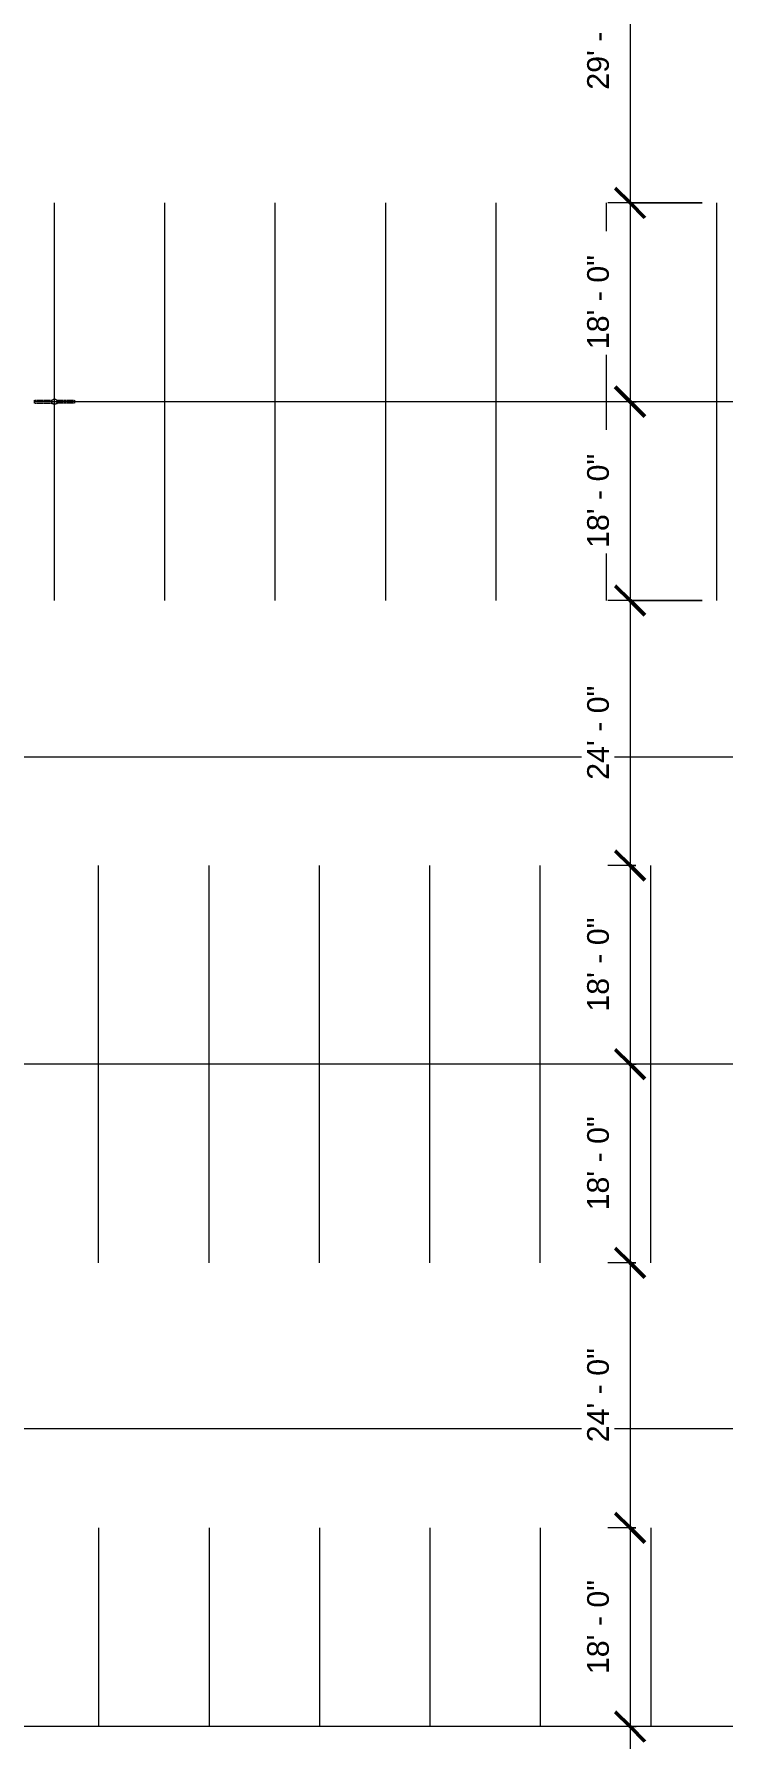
# Model space of a CAD drawing. Header units: inches. Extents: x 1 to 27263, y -26002 to 5769.
# Drawn here: x 24169 to 24917, y -24920 to -23057 of the extents above; entities that cross this region are included whole.
import ezdxf

# ---------------------------------------------------------------- set-up
doc = ezdxf.new("R2010")
doc.units = ezdxf.units.IN
doc.header["$MEASUREMENT"] = 0
doc.linetypes.add('Dash', pattern=[0.25, 0.125, -0.125])
for name, color, linetype, lineweight in [('A-ANNO-DIMS', 211, 'Continuous', 9), ('A-ANNO-DIMS-256', 211, 'Continuous', 9), ('E-LITE-EQPM', 33, 'Continuous', 9), ('E-LITE-EQPM-HDLN', 30, 'Dash', 9), ('EOP-PR', 4, 'Continuous', 9), ('PAINT', 190, 'Continuous', 9)]:
    doc.layers.add(name, color=color, linetype=linetype, lineweight=lineweight)
doc.styles.add('Arial_1', font='arial.ttf', dxfattribs={"height": 23.60479})
doc.dimstyles.new('Linear_-_3_32__Arial_1', dxfattribs={"dimscale": 12, "dimtxt": 24, "dimasz": 2.666667, "dimexe": 2, "dimexo": 1.333333, "dimgap": 1.333333, "dimtad": 1, "dimdec": 4, "dimrnd": 0.0625, "dimzin": 1, "dimdsep": 46, "dimlunit": 4, "dimtxsty": 'Arial_1', "dimblk1": 'OBLIQUE', "dimblk2": 'OBLIQUE', "dimsah": 1, "dimcen": 0.09, "dimdle": 2, "dimazin": 0, "dimtfac": 1, "dimtdec": 4, "dimtix": 1, "dimtmove": 0, "dimatfit": 3, "dimfxl": 1, "dimtvp": 1, "dimtfill": 1, "dimfrac": 2, "dimtolj": 1, "dimtzin": 0, "dimarcsym": 2})

# ---------------------------------------------------------------- blocks, each defined once
blk = doc.blocks.new('Lighting-Street_Cooper_Navion-Lumark_4-6-LED-Squares - The Caretaker LED-964008-Site Plan - Phase 1')
at = {"layer": 'E-LITE-EQPM'}
blk.add_line((-1.7, -10.7), (1.6, -10.7), dxfattribs=at)
blk.add_circle((0, -32.4), 3, dxfattribs=at)
at = {"layer": 'E-LITE-EQPM-HDLN'}
for p, q in [((-1.5, -10.7), (-1.5, -29.9)), ((1.5, -10.7), (1.5, -29.9))]:
    blk.add_line(p, q, dxfattribs=at)
blk = doc.blocks.new('DIMBLOCK14-Site Plan - Phase 1')
at = {"layer": 'A-ANNO-DIMS-256'}
for p, q in [((23950.5, -23652.1), (23950.5, -23866.2)), ((23950.5, -23842.2), (23950.5, -23652.1)), ((26182.5, -23652.1), (26182.5, -23866.2)), ((26182.5, -23842.2), (26182.5, -23652.1)), ((23950.5, -23842.2), (26182.5, -23842.2))]:
    blk.add_line(p, q, dxfattribs=at)
at = {"layer": 'A-ANNO-DIMS-256', "lineweight": 50}
for p, q in [((23950.5, -23842.2), (23966.5, -23826.2)), ((26182.5, -23842.2), (26198.5, -23826.2)), ((23950.5, -23842.2), (23934.5, -23858.2)), ((26182.5, -23842.2), (26166.5, -23858.2))]:
    blk.add_line(p, q, dxfattribs=at)
at = {"layer": 'A-ANNO-DIMS-256', "color": 0, "insert": (25006.5, -23795.5), "char_height": 23.6, "width": 144, "attachment_point": 1, "line_spacing_factor": 0.938532, "style": 'Arial_1', "bg_fill": 3, "box_fill_scale": 1.25, "bg_fill_color": 0, "bg_fill_transparency": 0}
blk.add_mtext('186\' - 0"', dxfattribs=at)
blk = doc.blocks.new('_Oblique')
at = {"color": 0, "linetype": 'ByBlock', "lineweight": -2}
blk.add_line((-0.5, -0.5), (0.5, 0.5), dxfattribs=at)
blk = doc.blocks.new('DIMBLOCK19-Site Plan - Phase 1')
at = {"layer": 'A-ANNO-DIMS-256'}
for p, q in [((23998.5, -24372.1), (23998.5, -24595.9)), ((23998.5, -24571.9), (23998.5, -24372.1)), ((26170.5, -24372.1), (26170.5, -24595.9)), ((26170.5, -24571.9), (26170.5, -24372.1)), ((23998.5, -24571.9), (26170.5, -24571.9))]:
    blk.add_line(p, q, dxfattribs=at)
at = {"layer": 'A-ANNO-DIMS-256', "lineweight": 50}
for p, q in [((23998.5, -24571.9), (24014.5, -24555.9)), ((26170.5, -24571.9), (26186.5, -24555.9)), ((23998.5, -24571.9), (23982.5, -24587.9)), ((26170.5, -24571.9), (26154.5, -24587.9))]:
    blk.add_line(p, q, dxfattribs=at)
at = {"layer": 'A-ANNO-DIMS-256', "color": 0, "insert": (25024.5, -24525.3), "char_height": 23.6, "width": 144, "attachment_point": 1, "line_spacing_factor": 0.938532, "style": 'Arial_1', "bg_fill": 3, "box_fill_scale": 1.25, "bg_fill_color": 0, "bg_fill_transparency": 0}
blk.add_mtext('181\' - 0"', dxfattribs=at)
blk = doc.blocks.new('DIMBLOCK101-Site Plan - Phase 1')
at = {"layer": 'A-ANNO-DIMS-256', "lineweight": 50}
for p, q in [((24816, -22892.1), (24800, -22876.1)), ((24816, -22892.1), (24832, -22908.1)), ((24816, -23240.1), (24800, -23224.1)), ((24816, -23240.1), (24832, -23256.1))]:
    blk.add_line(p, q, dxfattribs=at)
at = {"layer": 'A-ANNO-DIMS-256'}
for p, q in [((24822.6, -22892.1), (24792, -22892.1)), ((24816, -22892.1), (24816, -23240.1)), ((24816, -22892.1), (24822.6, -22892.1)), ((24894.5, -23240.1), (24792, -23240.1)), ((24816, -23240.1), (24894.5, -23240.1))]:
    blk.add_line(p, q, dxfattribs=at)
at = {"layer": 'A-ANNO-DIMS-256', "color": 0, "insert": (24769.4, -23117), "char_height": 23.6, "width": 122.289, "attachment_point": 1, "rotation": 90, "line_spacing_factor": 0.938532, "style": 'Arial_1', "bg_fill": 3, "box_fill_scale": 1.25, "bg_fill_color": 0, "bg_fill_transparency": 0}
blk.add_mtext('29\' - 0"', dxfattribs=at)
blk = doc.blocks.new('DIMBLOCK102-Site Plan - Phase 1')
at = {"layer": 'A-ANNO-DIMS-256', "lineweight": 50}
for p, q in [((24816, -23240.1), (24800, -23224.1)), ((24816, -23240.1), (24832, -23256.1)), ((24816, -23456.1), (24800, -23440.1)), ((24816, -23456.1), (24832, -23472.1))]:
    blk.add_line(p, q, dxfattribs=at)
at = {"layer": 'A-ANNO-DIMS-256'}
for p, q in [((24894.5, -23240.1), (24792, -23240.1)), ((24816, -23240.1), (24816, -23456.1)), ((24816, -23240.1), (24894.5, -23240.1)), ((24822.6, -23456.1), (24792, -23456.1)), ((24816, -23456.1), (24822.6, -23456.1))]:
    blk.add_line(p, q, dxfattribs=at)
at = {"layer": 'A-ANNO-DIMS-256', "color": 0, "insert": (24769.4, -23399), "char_height": 23.6, "width": 122.289, "attachment_point": 1, "rotation": 90, "line_spacing_factor": 0.938532, "style": 'Arial_1', "bg_fill": 3, "box_fill_scale": 1.25, "bg_fill_color": 0, "bg_fill_transparency": 0}
blk.add_mtext('18\' - 0"', dxfattribs=at)
blk = doc.blocks.new('DIMBLOCK103-Site Plan - Phase 1')
at = {"layer": 'A-ANNO-DIMS-256', "lineweight": 50}
for p, q in [((24816, -23456.1), (24800, -23440.1)), ((24816, -23456.1), (24832, -23472.1)), ((24816, -23672.1), (24800, -23656.1)), ((24816, -23672.1), (24832, -23688.1))]:
    blk.add_line(p, q, dxfattribs=at)
at = {"layer": 'A-ANNO-DIMS-256'}
for p, q in [((24822.6, -23456.1), (24792, -23456.1)), ((24816, -23456.1), (24816, -23672.1)), ((24816, -23456.1), (24822.6, -23456.1)), ((24894.5, -23672.1), (24792, -23672.1)), ((24816, -23672.1), (24894.5, -23672.1))]:
    blk.add_line(p, q, dxfattribs=at)
at = {"layer": 'A-ANNO-DIMS-256', "color": 0, "insert": (24769.4, -23615), "char_height": 23.6, "width": 122.289, "attachment_point": 1, "rotation": 90, "line_spacing_factor": 0.938532, "style": 'Arial_1', "bg_fill": 3, "box_fill_scale": 1.25, "bg_fill_color": 0, "bg_fill_transparency": 0}
blk.add_mtext('18\' - 0"', dxfattribs=at)
blk = doc.blocks.new('DIMBLOCK104-Site Plan - Phase 1')
at = {"layer": 'A-ANNO-DIMS-256', "lineweight": 50}
for p, q in [((24816, -23672.1), (24800, -23656.1)), ((24816, -23672.1), (24832, -23688.1)), ((24816, -23960.1), (24800, -23944.1)), ((24816, -23960.1), (24832, -23976.1))]:
    blk.add_line(p, q, dxfattribs=at)
at = {"layer": 'A-ANNO-DIMS-256'}
for p, q in [((24894.5, -23672.1), (24792, -23672.1)), ((24816, -23672.1), (24816, -23960.1)), ((24816, -23672.1), (24894.5, -23672.1)), ((24822.5, -23960.1), (24792, -23960.1)), ((24816, -23960.1), (24822.5, -23960.1))]:
    blk.add_line(p, q, dxfattribs=at)
at = {"layer": 'A-ANNO-DIMS-256', "color": 0, "insert": (24769.4, -23867), "char_height": 23.6, "width": 122.289, "attachment_point": 1, "rotation": 90, "line_spacing_factor": 0.938532, "style": 'Arial_1', "bg_fill": 3, "box_fill_scale": 1.25, "bg_fill_color": 0, "bg_fill_transparency": 0}
blk.add_mtext('24\' - 0"', dxfattribs=at)
blk = doc.blocks.new('DIMBLOCK105-Site Plan - Phase 1')
at = {"layer": 'A-ANNO-DIMS-256'}
for p, q in [((24822.5, -23960.1), (24792, -23960.1)), ((24816, -23960.1), (24816, -24176.1)), ((24816, -23960.1), (24822.5, -23960.1)), ((24822.6, -24176.1), (24792, -24176.1)), ((24816, -24176.1), (24822.6, -24176.1))]:
    blk.add_line(p, q, dxfattribs=at)
at = {"layer": 'A-ANNO-DIMS-256', "lineweight": 50}
for p, q in [((24816, -23960.1), (24800, -23944.1)), ((24816, -23960.1), (24832, -23976.1)), ((24816, -24176.1), (24800, -24160.1)), ((24816, -24176.1), (24832, -24192.1))]:
    blk.add_line(p, q, dxfattribs=at)
at = {"layer": 'A-ANNO-DIMS-256', "color": 0, "insert": (24769.4, -24119), "char_height": 23.6, "width": 122.289, "attachment_point": 1, "rotation": 90, "line_spacing_factor": 0.938532, "style": 'Arial_1', "bg_fill": 3, "box_fill_scale": 1.25, "bg_fill_color": 0, "bg_fill_transparency": 0}
blk.add_mtext('18\' - 0"', dxfattribs=at)
blk = doc.blocks.new('DIMBLOCK106-Site Plan - Phase 1')
at = {"layer": 'A-ANNO-DIMS-256', "lineweight": 50}
for p, q in [((24816, -24176.1), (24800, -24160.1)), ((24816, -24176.1), (24832, -24192.1)), ((24816, -24392.1), (24800, -24376.1)), ((24816, -24392.1), (24832, -24408.1))]:
    blk.add_line(p, q, dxfattribs=at)
at = {"layer": 'A-ANNO-DIMS-256'}
for p, q in [((24822.6, -24176.1), (24792, -24176.1)), ((24816, -24176.1), (24816, -24392.1)), ((24816, -24176.1), (24822.6, -24176.1)), ((24822.5, -24392.1), (24792, -24392.1)), ((24816, -24392.1), (24822.5, -24392.1))]:
    blk.add_line(p, q, dxfattribs=at)
at = {"layer": 'A-ANNO-DIMS-256', "color": 0, "insert": (24769.4, -24335), "char_height": 23.6, "width": 122.289, "attachment_point": 1, "rotation": 90, "line_spacing_factor": 0.938532, "style": 'Arial_1', "bg_fill": 3, "box_fill_scale": 1.25, "bg_fill_color": 0, "bg_fill_transparency": 0}
blk.add_mtext('18\' - 0"', dxfattribs=at)
blk = doc.blocks.new('DIMBLOCK107-Site Plan - Phase 1')
at = {"layer": 'A-ANNO-DIMS-256', "lineweight": 50}
for p, q in [((24816, -24392.1), (24800, -24376.1)), ((24816, -24392.1), (24832, -24408.1)), ((24816, -24680.1), (24800, -24664.1)), ((24816, -24680.1), (24832, -24696.1))]:
    blk.add_line(p, q, dxfattribs=at)
at = {"layer": 'A-ANNO-DIMS-256'}
for p, q in [((24822.5, -24392.1), (24792, -24392.1)), ((24816, -24392.1), (24816, -24680.1)), ((24816, -24392.1), (24822.5, -24392.1)), ((24822.5, -24680.1), (24792, -24680.1)), ((24816, -24680.1), (24822.5, -24680.1))]:
    blk.add_line(p, q, dxfattribs=at)
at = {"layer": 'A-ANNO-DIMS-256', "color": 0, "insert": (24769.4, -24587), "char_height": 23.6, "width": 122.289, "attachment_point": 1, "rotation": 90, "line_spacing_factor": 0.938532, "style": 'Arial_1', "bg_fill": 3, "box_fill_scale": 1.25, "bg_fill_color": 0, "bg_fill_transparency": 0}
blk.add_mtext('24\' - 0"', dxfattribs=at)
blk = doc.blocks.new('DIMBLOCK108-Site Plan - Phase 1')
at = {"layer": 'A-ANNO-DIMS-256', "lineweight": 50}
for p, q in [((24816, -24680.1), (24800, -24664.1)), ((24816, -24680.1), (24832, -24696.1)), ((24816, -24896.1), (24800, -24880.1)), ((24816, -24896.1), (24832, -24912.1))]:
    blk.add_line(p, q, dxfattribs=at)
at = {"layer": 'A-ANNO-DIMS-256'}
for p, q in [((24822.5, -24680.1), (24792, -24680.1)), ((24816, -24680.1), (24816, -24920.1)), ((24816, -24680.1), (24822.5, -24680.1)), ((24822.6, -24896.1), (24792, -24896.1)), ((24816, -24896.1), (24822.6, -24896.1))]:
    blk.add_line(p, q, dxfattribs=at)
at = {"layer": 'A-ANNO-DIMS-256', "color": 0, "insert": (24769.4, -24839), "char_height": 23.6, "width": 122.289, "attachment_point": 1, "rotation": 90, "line_spacing_factor": 0.938532, "style": 'Arial_1', "bg_fill": 3, "box_fill_scale": 1.25, "bg_fill_color": 0, "bg_fill_transparency": 0}
blk.add_mtext('18\' - 0"', dxfattribs=at)

msp = doc.modelspace()

# ---------------------------------------------------------------- linework, layer by layer
at = {"layer": 'EOP-PR'}
msp.add_line((26278.515225, -24896.067479), (23878.515225, -24896.067479), dxfattribs=at)
at = {"layer": 'PAINT'}
for p, q in [((24190.515225, -23672.067479), (24190.515225, -23240.067479)), ((24310.515225, -23672.067479), (24310.515225, -23240.067479)), ((24430.515225, -23672.067479), (24430.515225, -23240.067479)), ((24550.515225, -23672.067479), (24550.515225, -23240.067479)), ((24670.515225, -23672.067479), (24670.515225, -23240.067479)), ((24790.515225, -23672.067479), (24790.515225, -23240.067479)), ((24910.515225, -23672.067479), (24910.515225, -23240.067479)), ((24212.225659, -23456.067479), (24168.804791, -23456.067479)), ((25488.351286, -23456.067479), (24212.679165, -23456.067479)), ((24238.515225, -24392.067479), (24238.515225, -23960.067479)), ((24358.515225, -24392.067479), (24358.515225, -23960.067479)), ((24478.515225, -24392.067479), (24478.515225, -23960.067479)), ((24598.515225, -24392.067479), (24598.515225, -23960.067479)), ((24718.515225, -24392.067479), (24718.515225, -23960.067479)), ((24838.515225, -24392.067479), (24838.515225, -23960.067479)), ((26170.515225, -24176.067479), (23998.515225, -24176.067479)), ((24238.515225, -24680.067479), (24238.515225, -24896.067479)), ((24358.515225, -24680.067479), (24358.515225, -24896.067479)), ((24478.515225, -24680.067479), (24478.515225, -24896.067479)), ((24598.515225, -24680.067479), (24598.515225, -24896.067479)), ((24718.515225, -24680.067479), (24718.515225, -24896.067479)), ((24838.515225, -24680.067479), (24838.515225, -24896.067479))]:
    msp.add_line(p, q, dxfattribs=at)

# ---------------------------------------------------------------- block references
at = {"layer": 'E-LITE-EQPM'}
for p, rotation in [((24158.076057, -23456.019706), 90.00000000000617), ((24222.954393, -23456.115252), 270.0000000000021)]:
    msp.add_blockref('Lighting-Street_Cooper_Navion-Lumark_4-6-LED-Squares - The Caretaker LED-964008-Site Plan - Phase 1', p, dxfattribs=dict(at, rotation=rotation))

# ---------------------------------------------------------------- next in the draw order: dimensions: what is measured, and where the dimension line sits
at = {"layer": 'A-ANNO-DIMS'}
dim = msp.add_linear_dim(base=(24816.00258, -23240.067479), p1=(24838.629997, -22892.067479), p2=(24910.515225, -23240.067479), angle=90, dimstyle='Linear_-_3_32__Arial_1', override={"dimpost": '<>', "dimfxl": 355.346994}, dxfattribs=at)
dim.commit()
dim.dimension.update_dxf_attribs({"geometry": 'DIMBLOCK101-Site Plan - Phase 1', "text_midpoint": (24787.950611, -23066.067479)})
for base, p1, p2, override, picture, middle in [((26182.515225, -23842.161355), (23950.515225, -23636.067479), (26182.515225, -23636.067479), {"dimpost": '<>', "dimfxl": 2232}, 'DIMBLOCK14-Site Plan - Phase 1', (25066.515225, -23814.109386)), ((26170.515225, -24571.8796), (23998.515225, -24356.055187), (26170.515225, -24356.067479), {"dimpost": '<>', "dimfxl": 2172}, 'DIMBLOCK19-Site Plan - Phase 1', (25084.515225, -24543.827632))]:
    dim = msp.add_linear_dim(base=base, p1=p1, p2=p2, dimstyle='Linear_-_3_32__Arial_1', override=override, dxfattribs=at)
    dim.commit()
    dim.dimension.update_dxf_attribs({"geometry": picture, "text_midpoint": middle})

# ---------------------------------------------------------------- next in the draw order: dimensions: what is measured, and where the dimension line sits
dim = msp.add_linear_dim(base=(24816.00258, -23456.067479), p1=(24910.515225, -23240.067479), p2=(24838.629997, -23456.067479), angle=90, dimstyle='Linear_-_3_32__Arial_1', override={"dimpost": '<>', "dimfxl": 227.647724}, dxfattribs=at)
dim.commit()
dim.dimension.update_dxf_attribs({"geometry": 'DIMBLOCK102-Site Plan - Phase 1', "text_midpoint": (24787.950611, -23348.067479)})

# ---------------------------------------------------------------- next in the draw order: dimensions: what is measured, and where the dimension line sits
dim = msp.add_linear_dim(base=(24816.00258, -23672.067479), p1=(24838.629997, -23456.067479), p2=(24910.515225, -23672.067479), angle=90, dimstyle='Linear_-_3_32__Arial_1', override={"dimpost": '<>', "dimfxl": 227.647724}, dxfattribs=at)
dim.commit()
dim.dimension.update_dxf_attribs({"geometry": 'DIMBLOCK103-Site Plan - Phase 1', "text_midpoint": (24787.950611, -23564.067479)})

# ---------------------------------------------------------------- next in the draw order: dimensions: what is measured, and where the dimension line sits
dim = msp.add_linear_dim(base=(24816.00258, -23960.067479), p1=(24910.515225, -23672.067479), p2=(24838.515225, -23960.067479), angle=90, dimstyle='Linear_-_3_32__Arial_1', override={"dimpost": '<>', "dimfxl": 296.863605}, dxfattribs=at)
dim.commit()
dim.dimension.update_dxf_attribs({"geometry": 'DIMBLOCK104-Site Plan - Phase 1', "text_midpoint": (24787.950611, -23816.067479)})

# ---------------------------------------------------------------- next in the draw order: dimensions: what is measured, and where the dimension line sits
dim = msp.add_linear_dim(base=(24816.00258, -24176.067479), p1=(24838.515225, -23960.067479), p2=(24838.629997, -24176.067479), angle=90, dimstyle='Linear_-_3_32__Arial_1', override={"dimpost": '<>', "dimfxl": 216.00003}, dxfattribs=at)
dim.commit()
dim.dimension.update_dxf_attribs({"geometry": 'DIMBLOCK105-Site Plan - Phase 1', "text_midpoint": (24787.950611, -24068.067479)})

# ---------------------------------------------------------------- next in the draw order: dimensions: what is measured, and where the dimension line sits
dim = msp.add_linear_dim(base=(24816.00258, -24392.067479), p1=(24838.629997, -24176.067479), p2=(24838.515225, -24392.067479), angle=90, dimstyle='Linear_-_3_32__Arial_1', override={"dimpost": '<>', "dimfxl": 216.00003}, dxfattribs=at)
dim.commit()
dim.dimension.update_dxf_attribs({"geometry": 'DIMBLOCK106-Site Plan - Phase 1', "text_midpoint": (24787.950611, -24284.067479)})

# ---------------------------------------------------------------- next in the draw order: dimensions: what is measured, and where the dimension line sits
dim = msp.add_linear_dim(base=(24816.00258, -24680.067479), p1=(24838.515225, -24392.067479), p2=(24838.515225, -24680.067479), angle=90, dimstyle='Linear_-_3_32__Arial_1', override={"dimpost": '<>', "dimfxl": 288}, dxfattribs=at)
dim.commit()
dim.dimension.update_dxf_attribs({"geometry": 'DIMBLOCK107-Site Plan - Phase 1', "text_midpoint": (24787.950611, -24536.067479)})

# ---------------------------------------------------------------- next in the draw order: dimensions: what is measured, and where the dimension line sits
dim = msp.add_linear_dim(base=(24816.00258, -24896.067479), p1=(24838.515225, -24680.067479), p2=(24838.629997, -24896.067479), angle=90, dimstyle='Linear_-_3_32__Arial_1', override={"dimpost": '<>', "dimfxl": 216.00003}, dxfattribs=at)
dim.commit()
dim.dimension.update_dxf_attribs({"geometry": 'DIMBLOCK108-Site Plan - Phase 1', "text_midpoint": (24787.950611, -24788.067479)})

doc.saveas('drawing.dxf')
